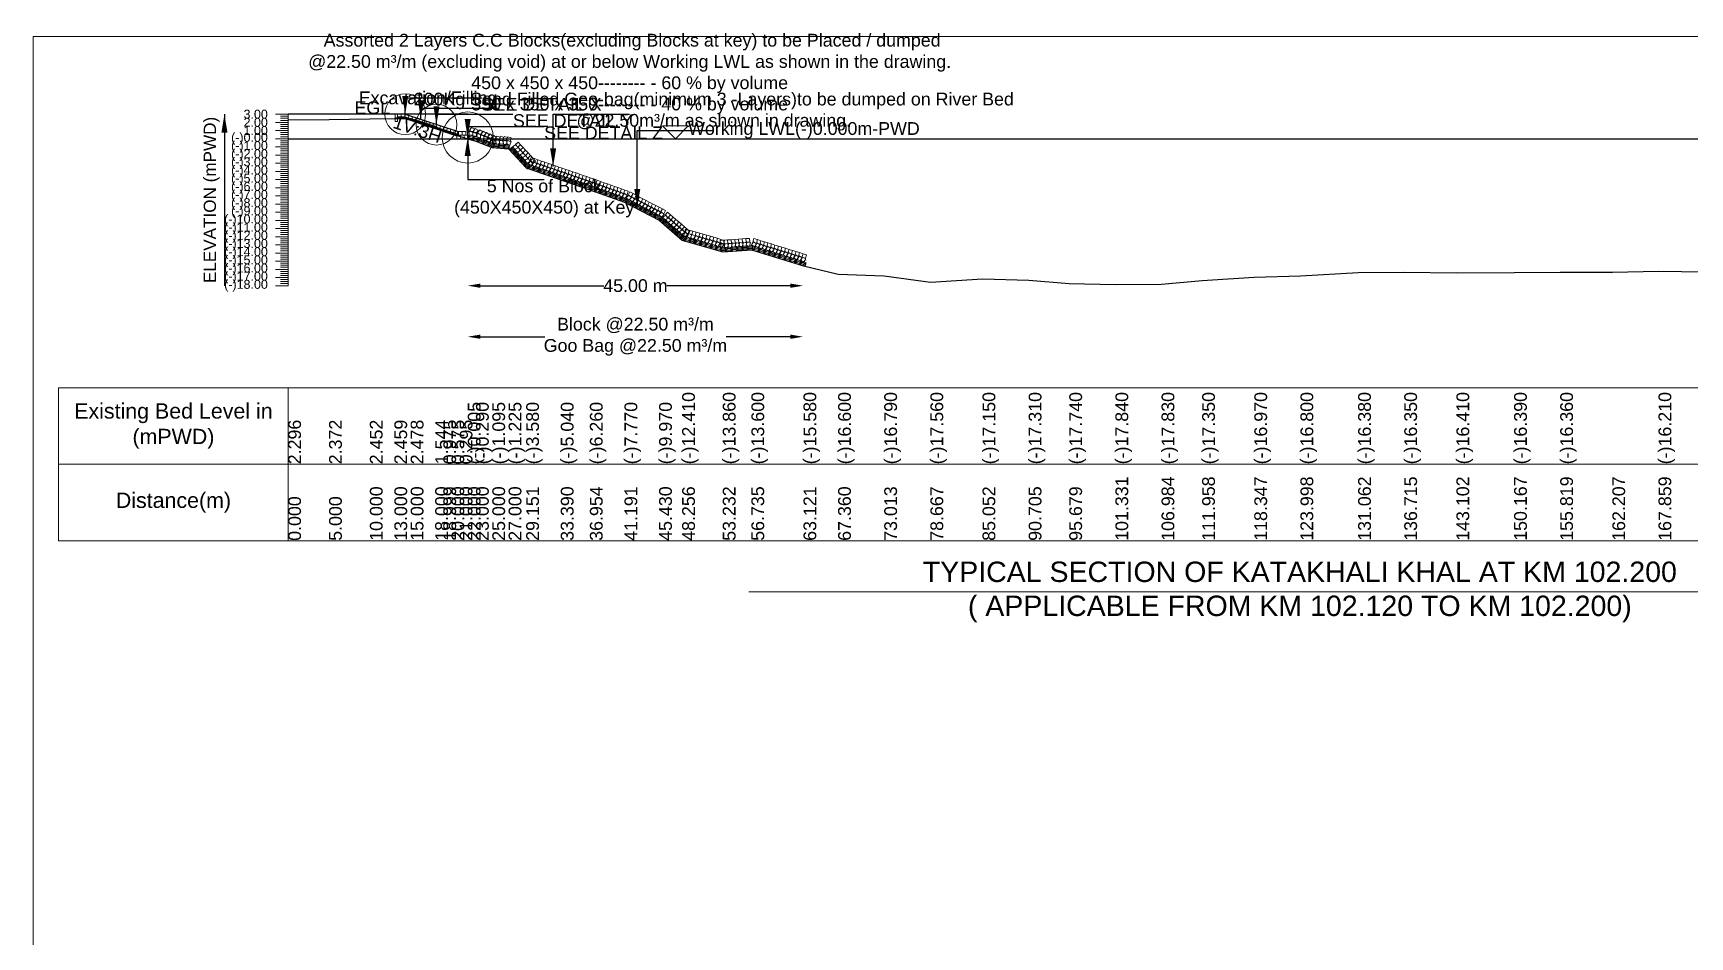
# Model space of a CAD drawing. Header units: inches. Extents: x 89000 to 845000, y -7071 to 31.
# Drawn here: x 775000 to 781494, y -3529 to 13 of the extents above; entities that cross this region are included whole.
import ezdxf

# ---------------------------------------------------------------- set-up
doc = ezdxf.new("R2010")
doc.units = ezdxf.units.IN
doc.header["$LTSCALE"] = 7
doc.header["$MEASUREMENT"] = 0
for name, color, linetype, lineweight in [('Cross section Data Border', 7, 'Continuous', 9), ('Cross Section Labels', 7, 'Continuous', 9), ('Existing_Bed_Level for Xsection', 7, 'Continuous', 25), ('Long Section Labels', 7, 'Continuous', 9)]:
    doc.layers.add(name, color=color, linetype=linetype, lineweight=lineweight)
doc.styles.get("Standard").update_dxf_attribs({"font": 'arial.ttf'})
doc.dimstyles.new('Appron Lebeling Style', dxfattribs={"dimtxt": 50, "dimasz": 50, "dimexe": 0.18, "dimexo": 0.0625, "dimgap": 0.09, "dimtad": 0, "dimtih": 1, "dimtoh": 1, "dimdec": 4, "dimzin": 0, "dimdsep": 46, "dimtxsty": 'Standard', "dimcen": 0.09, "dimse1": 1, "dimse2": 1, "dimadec": 0, "dimazin": 0, "dimtfac": 1, "dimtdec": 4, "dimtofl": 0, "dimtmove": 0, "dimatfit": 3, "dimfxl": 1, "dimtolj": 1, "dimtzin": 0, "dimarcsym": 0})
doc.dimstyles.get("Standard").update_dxf_attribs({"dimtxt": 0.18, "dimasz": 0.18, "dimexe": 0.18, "dimexo": 0.0625, "dimgap": 0.09, "dimtad": 0, "dimtih": 1, "dimtoh": 1, "dimdec": 4, "dimzin": 0, "dimdsep": 46, "dimtxsty": 'Standard', "dimcen": 0.09, "dimadec": 0, "dimazin": 0, "dimtfac": 1, "dimtdec": 4, "dimtofl": 0, "dimtmove": 0, "dimatfit": 3, "dimfxl": 1, "dimtolj": 1, "dimtzin": 0, "dimarcsym": 0})

# ---------------------------------------------------------------- blocks, each defined once
blk = doc.blocks.new('*D351')
at = {"layer": 'Cross Section Labels', "color": 0, "lineweight": -2, "transparency": 16777216}
for p, q in [((776753.5, -977.1), (777237.4, -977.1)), ((777968.4, -977.1), (777484.5, -977.1))]:
    blk.add_line(p, q, dxfattribs=at)
at = {"layer": 'Cross Section Labels', "color": 0, "transparency": 16777216}
for points in [[(776753.5, -968.8), (776753.5, -985.5), (776703.5, -977.1)], [(777968.4, -968.8), (777968.4, -985.5), (778018.4, -977.1)]]:
    blk.add_solid(points, dxfattribs=at)
at = {"layer": 'Defpoints', "color": 0, "transparency": 16777216}
for p in [(776703.5, -401.1), (778018.4, -899.2), (778018.4, -977.1)]:
    blk.add_point(p, dxfattribs=at)
at = {"layer": 'Cross Section Labels', "color": 0, "transparency": 16777216, "insert": (777361, -977.1), "char_height": 50, "attachment_point": 5}
blk.add_mtext('\\A1;45.00 m', dxfattribs=at)
blk = doc.blocks.new('*D352')
at = {"layer": 'Cross Section Labels', "color": 0, "lineweight": -2, "transparency": 16777216}
for p, q in [((776753.5, -1177.1), (777005.3, -1177.1)), ((777968.4, -1177.1), (777716.6, -1177.1))]:
    blk.add_line(p, q, dxfattribs=at)
at = {"layer": 'Cross Section Labels', "color": 0, "transparency": 16777216}
for points in [[(776753.5, -1168.8), (776753.5, -1185.5), (776703.5, -1177.1)], [(777968.4, -1168.8), (777968.4, -1185.5), (778018.4, -1177.1)]]:
    blk.add_solid(points, dxfattribs=at)
at = {"layer": 'Defpoints', "color": 0, "transparency": 16777216}
for p in [(776703.5, -401.1), (778018.4, -899.2), (778018.4, -1177.1)]:
    blk.add_point(p, dxfattribs=at)
at = {"layer": 'Cross Section Labels', "color": 0, "transparency": 16777216, "insert": (777361, -1177.1), "char_height": 50, "attachment_point": 5}
blk.add_mtext('\\A1;Block @22.50 m³/m ^JGoo Bag @22.50 m³/m ', dxfattribs=at)

msp = doc.modelspace()

# ---------------------------------------------------------------- linework, layer by layer
at = {"layer": 'Cross section Data Border'}
msp.add_lwpolyline([(775100, -1377.12), (784030.88064, -1377.12), (784030.88064, -1977.12), (775100, -1977.12)], close=True, dxfattribs=at)
for points in [[(776000, -1377.12), (776000, -1977.12)], [(775100, -1677.12), (784030.88064, -1677.12)]]:
    msp.add_lwpolyline(points, dxfattribs=at)
at = {"layer": 'Cross Section Labels'}
for points in [[(775000, 0), (785000, 0), (785000, -7071), (775000, -7071)], [(777517.4545, -401.12), (777567.4545, -351.12), (777467.4545, -351.12)]]:
    msp.add_lwpolyline(points, close=True, dxfattribs=at)
msp.add_lwpolyline([(777805.44032, -2177.12), (779965.44032, -2177.12), (782125.44032, -2177.12)], dxfattribs=at)
for centre, radius in [((776458.6545, -305.12), 80), ((776581.0545, -345.92), 80), ((776703.4545, -396.32), 100)]:
    msp.add_circle(centre, radius, dxfattribs=at)
at = {"layer": 'Existing_Bed_Level for Xsection'}
for points in [[(776703.4545, -305.12), (776000, -305.12)], [(776000, -327.648), (776159.99825, -325.216), (776319.9965, -322.656), (776416.00016, -322.432), (776479.99475, -321.824), (776575.99841, -351.712), (776607.98393, -369.92), (776639.993, -382.72), (776672.00206, -391.68), (776703.98759, -401.28), (776735.99666, -410.4), (776799.99125, -436.16), (776863.98584, -440.32), (776932.82377, -515.68), (777068.48323, -562.4), (777182.51941, -601.44), (777318.11699, -649.76), (777453.74572, -720.16), (777544.17813, -798.24), (777703.42731, -844.64), (777815.52157, -836.32), (778019.88213, -899.68), (778155.53521, -932.32), (778336.42612, -938.4), (778517.3355, -963.04), (778721.67287, -949.92), (778902.56063, -955.04), (779061.72577, -968.8), (779242.59151, -972), (779423.47348, -971.68), (779582.64778, -956.32), (779787.09841, -944.16), (779967.93313, -938.72), (780193.99894, -925.28), (780374.86709, -924.32), (780579.27891, -926.24), (780805.35212, -925.6), (780986.22382, -924.64), (781190.62783, -924.64), (781371.48957, -919.84), (781552.36159, -923.36)], [(776667.4545, -374.72), (776460.13242, -305.61264), (776458.6545, -305.12), (776457.09663, -305.12), (776428.29663, -305.12)], [(776428.29663, -314.72), (776457.09663, -314.72), (776667.4545, -384.83929)], [(776428.29663, -317.92), (776456.57734, -317.92), (776662.97734, -386.72)], [(776428.29663, -321.12), (776456.05806, -321.12), (776660.2545, -389.18548)], [(776000, -401.12), (783930.88064, -401.12)]]:
    msp.add_lwpolyline(points, dxfattribs=at)
at = {"layer": 'Long Section Labels'}
for points in [[(776000, -305.12), (775950, -305.12)], [(776000, -313.12), (775970, -313.12)], [(776000, -321.12), (775970, -321.12)], [(776000, -977.12), (776000, -945.12), (776000, -913.12), (776000, -881.12), (776000, -849.12), (776000, -817.12), (776000, -785.12), (776000, -753.12), (776000, -721.12), (776000, -689.12), (776000, -657.12), (776000, -625.12), (776000, -593.12), (776000, -561.12), (776000, -529.12), (776000, -497.12), (776000, -465.12), (776000, -433.12), (776000, -401.12), (776000, -369.12), (776000, -337.12), (776000, -305.12)], [(776000, -337.12), (775950, -337.12)], [(776000, -369.12), (775950, -369.12)], [(776000, -329.12), (775970, -329.12)], [(776000, -345.12), (775970, -345.12)], [(776000, -353.12), (775970, -353.12)], [(776000, -361.12), (775970, -361.12)], [(776000, -377.12), (775970, -377.12)], [(776000, -385.12), (775970, -385.12)], [(776000, -401.12), (775950, -401.12)], [(776000, -433.12), (775950, -433.12)], [(776000, -393.12), (775970, -393.12)], [(776000, -409.12), (775970, -409.12)], [(776000, -417.12), (775970, -417.12)], [(776000, -425.12), (775970, -425.12)], [(776000, -441.12), (775970, -441.12)], [(776000, -449.12), (775970, -449.12)], [(776000, -465.12), (775950, -465.12)], [(776000, -497.12), (775950, -497.12)], [(776000, -457.12), (775970, -457.12)], [(776000, -473.12), (775970, -473.12)], [(776000, -481.12), (775970, -481.12)], [(776000, -489.12), (775970, -489.12)], [(776000, -505.12), (775970, -505.12)], [(776000, -513.12), (775970, -513.12)], [(776000, -529.12), (775950, -529.12)], [(776000, -561.12), (775950, -561.12)], [(776000, -521.12), (775970, -521.12)], [(776000, -537.12), (775970, -537.12)], [(776000, -545.12), (775970, -545.12)], [(776000, -553.12), (775970, -553.12)], [(776000, -569.12), (775970, -569.12)], [(776000, -577.12), (775970, -577.12)], [(776000, -593.12), (775950, -593.12)], [(776000, -625.12), (775950, -625.12)], [(776000, -585.12), (775970, -585.12)], [(776000, -601.12), (775970, -601.12)], [(776000, -609.12), (775970, -609.12)], [(776000, -617.12), (775970, -617.12)], [(776000, -633.12), (775970, -633.12)], [(776000, -641.12), (775970, -641.12)], [(776000, -649.12), (775970, -649.12)], [(776000, -657.12), (775950, -657.12)], [(776000, -689.12), (775950, -689.12)], [(776000, -665.12), (775970, -665.12)], [(776000, -673.12), (775970, -673.12)], [(776000, -681.12), (775970, -681.12)], [(776000, -697.12), (775970, -697.12)], [(776000, -705.12), (775970, -705.12)], [(776000, -713.12), (775970, -713.12)], [(776000, -721.12), (775950, -721.12)], [(776000, -753.12), (775950, -753.12)], [(776000, -729.12), (775970, -729.12)], [(776000, -737.12), (775970, -737.12)], [(776000, -745.12), (775970, -745.12)], [(776000, -761.12), (775970, -761.12)], [(776000, -769.12), (775970, -769.12)], [(776000, -777.12), (775970, -777.12)], [(776000, -785.12), (775950, -785.12)], [(776000, -817.12), (775950, -817.12)], [(776000, -793.12), (775970, -793.12)], [(776000, -801.12), (775970, -801.12)], [(776000, -809.12), (775970, -809.12)], [(776000, -825.12), (775970, -825.12)], [(776000, -833.12), (775970, -833.12)], [(776000, -841.12), (775970, -841.12)], [(776000, -849.12), (775950, -849.12)], [(776000, -881.12), (775950, -881.12)], [(776000, -857.12), (775970, -857.12)], [(776000, -865.12), (775970, -865.12)], [(776000, -873.12), (775970, -873.12)], [(776000, -889.12), (775970, -889.12)], [(776000, -897.12), (775970, -897.12)], [(776000, -905.12), (775970, -905.12)], [(776000, -913.12), (775950, -913.12)], [(776000, -945.12), (775950, -945.12)], [(776000, -921.12), (775970, -921.12)], [(776000, -929.12), (775970, -929.12)], [(776000, -937.12), (775970, -937.12)], [(776000, -953.12), (775970, -953.12)], [(776000, -961.12), (775970, -961.12)], [(776000, -969.12), (775970, -969.12)], [(776000, -977.12), (775950, -977.12)]]:
    msp.add_lwpolyline(points, dxfattribs=at)
for points in [[(776428.29663, -305.12), (776418.69663, -305.12), (776418.69663, -319.52), (776428.29663, -319.52)], [(776428.29663, -319.52), (776418.69663, -319.52), (776418.69663, -333.92), (776428.29663, -333.92)], [(776442.69663, -305.12), (776428.29663, -305.12), (776428.29663, -314.72), (776442.69663, -314.72)], [(776457.09663, -305.12), (776442.69663, -305.12), (776442.69663, -314.72), (776457.09663, -314.72)], [(776473.79346, -310.16632), (776460.13242, -305.61264), (776457.09663, -314.72), (776470.75767, -319.27368)], [(776487.4545, -314.72), (776473.79346, -310.16632), (776470.75767, -319.27368), (776484.41871, -323.82736)], [(776501.11554, -319.27368), (776487.4545, -314.72), (776484.41871, -323.82736), (776498.07975, -328.38104)], [(776514.77658, -323.82736), (776501.11554, -319.27368), (776498.07975, -328.38104), (776511.74079, -332.93472)], [(776528.43762, -328.38104), (776514.77658, -323.82736), (776511.74079, -332.93472), (776525.40183, -337.4884)], [(776542.09866, -332.93472), (776528.43762, -328.38104), (776525.40183, -337.4884), (776539.06287, -342.04208)], [(776555.7597, -337.4884), (776542.09866, -332.93472), (776539.06287, -342.04208), (776552.72391, -346.59576)], [(776569.42074, -342.04208), (776555.7597, -337.4884), (776552.72391, -346.59576), (776566.38495, -351.14944)], [(776583.08177, -346.59576), (776569.42074, -342.04208), (776566.38495, -351.14944), (776580.04599, -355.70312)], [(776596.74281, -351.14944), (776583.08177, -346.59576), (776580.04599, -355.70312), (776593.70703, -360.2568)], [(776610.40385, -355.70312), (776596.74281, -351.14944), (776593.70703, -360.2568), (776607.36807, -364.81048)], [(776624.06489, -360.2568), (776610.40385, -355.70312), (776607.36807, -364.81048), (776621.02911, -369.36416)], [(776637.72593, -364.81048), (776624.06489, -360.2568), (776621.02911, -369.36416), (776634.69015, -373.91784)], [(776651.38697, -369.36416), (776637.72593, -364.81048), (776634.69015, -373.91784), (776648.35119, -378.47152)], [(776665.04801, -373.91784), (776651.38697, -369.36416), (776648.35119, -378.47152), (776662.01223, -383.0252)], [(776674.6545, -386.72), (776660.2545, -386.72), (776660.2545, -401.12), (776674.6545, -401.12)], [(776681.8545, -372.32), (776667.4545, -372.32), (776667.4545, -386.72), (776681.8545, -386.72)], [(776689.0545, -386.72), (776674.6545, -386.72), (776674.6545, -401.12), (776689.0545, -401.12)], [(776696.2545, -372.32), (776681.8545, -372.32), (776681.8545, -386.72), (776696.2545, -386.72)], [(776703.4545, -386.72), (776689.0545, -386.72), (776689.0545, -401.12), (776703.4545, -401.12)], [(776724.13273, -373.39353), (776709.73448, -373.16941), (776709.51036, -387.56767), (776723.90861, -387.79179)], [(776730.64355, -364.15373), (776718.28933, -356.75555), (776710.89115, -369.10978), (776723.24538, -376.50796)], [(776737.98158, -377.33934), (776723.58333, -377.11522), (776723.35921, -391.51347), (776737.75746, -391.73759)], [(776744.4924, -368.09953), (776732.13818, -360.70135), (776724.74, -373.05558), (776737.09422, -380.45376)], [(776754.79807, -383.10732), (776740.50282, -381.37362), (776738.76911, -395.66887), (776753.06437, -397.40258)], [(776762.24249, -374.60171), (776750.73276, -365.94804), (776742.07908, -377.45776), (776753.58881, -386.11144)], [(776768.15643, -388.48452), (776753.86118, -386.75081), (776752.12747, -401.04607), (776766.42273, -402.77977)], [(776775.60085, -379.97891), (776764.09112, -371.32523), (776755.43744, -382.83496), (776766.94717, -391.48864)], [(776788.95921, -385.3561), (776777.44948, -376.70242), (776768.7958, -388.21215), (776780.30553, -396.86583)], [(776802.31757, -390.7333), (776790.80784, -382.07962), (776782.15416, -393.58935), (776793.66389, -402.24302)], [(776815.67593, -396.11049), (776804.1662, -387.45681), (776795.51252, -398.96654), (776807.02225, -407.62022)], [(776816.74671, -394.14902), (776803.10936, -389.52486), (776798.4852, -403.16221), (776812.12255, -407.78636)], [(776781.51479, -393.86171), (776767.21954, -392.12801), (776765.48583, -406.42326), (776779.78109, -408.15697)], [(776794.87315, -399.23891), (776780.5779, -397.5052), (776778.84419, -411.80046), (776793.13945, -413.53416)], [(776808.23151, -404.6161), (776793.93626, -402.8824), (776792.20255, -417.17765), (776806.49781, -418.91135)], [(776812.33262, -404.55482), (776798.21138, -407.37452), (776801.03108, -421.49575), (776815.15231, -418.67605)], [(776826.70229, -405.48892), (776812.58105, -408.30862), (776815.40075, -422.42986), (776829.52198, -419.61016)], [(776831.11638, -395.08313), (776817.47903, -390.45897), (776812.85487, -404.09631), (776826.49222, -408.72047)], [(776841.07196, -406.42303), (776826.95072, -409.24273), (776829.77042, -423.36397), (776843.89166, -420.54427)], [(776845.48605, -396.01724), (776831.8487, -391.39308), (776827.22454, -405.03042), (776840.86189, -409.65458)], [(776855.44163, -407.35714), (776841.32039, -410.17684), (776844.14009, -424.29807), (776858.26133, -421.47837)], [(776859.85572, -396.95134), (776846.21837, -392.32718), (776841.59422, -405.96453), (776855.23156, -410.58869)], [(776873.29128, -412.25512), (776859.65394, -407.63096), (776855.02978, -421.26831), (776868.66712, -425.89247)], [(776874.22539, -397.88545), (776860.58805, -393.26129), (776855.96389, -406.89864), (776869.60123, -411.52279)], [(776899.85587, -437.16874), (776893.22927, -424.38406), (776880.44459, -431.01066), (776887.07119, -443.79534)], [(776909.56773, -447.80075), (776902.94113, -435.01607), (776890.15645, -441.64268), (776896.78305, -454.42736)], [(776910.95418, -424.83791), (776901.24232, -414.2059), (776890.61031, -423.91776), (776900.32217, -434.54978)], [(776919.2796, -458.43277), (776912.65299, -445.64809), (776899.86831, -452.27469), (776906.49491, -465.05937)], [(776920.66604, -435.46993), (776910.95418, -424.83791), (776900.32217, -434.54978), (776910.03403, -445.18179)], [(776930.37791, -446.10195), (776920.66604, -435.46993), (776910.03403, -445.18179), (776919.74589, -455.81381)], [(776940.08977, -456.73396), (776930.37791, -446.10195), (776919.74589, -455.81381), (776929.45775, -466.44582)], [(776928.99146, -469.06478), (776922.36485, -456.2801), (776909.58017, -462.90671), (776916.20677, -475.69139)], [(776938.70332, -479.6968), (776932.07671, -466.91212), (776919.29203, -473.53872), (776925.91864, -486.3234)], [(776948.41518, -490.32881), (776941.78857, -477.54413), (776929.00389, -484.17074), (776935.6305, -496.95542)], [(776949.80163, -467.36598), (776940.08977, -456.73396), (776929.45775, -466.44582), (776939.16961, -477.07784)], [(776958.12704, -500.96083), (776951.50044, -488.17615), (776938.71575, -494.80275), (776945.34236, -507.58743)], [(776959.51349, -477.99799), (776949.80163, -467.36598), (776939.16961, -477.07784), (776948.88147, -487.70985)], [(776961.61479, -495.3369), (776949.67872, -487.28144), (776941.62327, -499.21751), (776953.55933, -507.27296)], [(776965.46007, -479.19889), (776951.84487, -474.50992), (776947.15591, -488.12512), (776960.77111, -492.81409)], [(776969.22535, -488.63001), (776959.51349, -477.99799), (776948.88147, -487.70985), (776958.59334, -498.34187)], [(776975.22999, -500.02586), (776963.29392, -491.97041), (776955.23847, -503.90647), (776967.17453, -511.96193)], [(776979.07527, -483.88785), (776965.46007, -479.19889), (776960.77111, -492.81409), (776974.38631, -497.50305)], [(776988.84519, -504.71482), (776976.90912, -496.65937), (776968.85366, -508.59543), (776980.78973, -516.65089)], [(776992.69047, -488.57681), (776979.07527, -483.88785), (776974.38631, -497.50305), (776988.00151, -502.19201)], [(777002.46038, -509.40379), (776990.52432, -501.34833), (776982.46886, -513.28439), (776994.40493, -521.33985)], [(777006.30567, -493.26577), (776992.69047, -488.57681), (776988.00151, -502.19201), (777001.6167, -506.88097)], [(777016.07558, -514.09275), (777004.13952, -506.03729), (776996.08406, -517.97336), (777008.02013, -526.02881)], [(777019.92086, -497.95473), (777006.30567, -493.26577), (777001.6167, -506.88097), (777015.2319, -511.56993)], [(777029.69078, -518.78171), (777017.75472, -510.72625), (777009.69926, -522.66232), (777021.63532, -530.71777)], [(777033.53606, -502.6437), (777019.92086, -497.95473), (777015.2319, -511.56993), (777028.8471, -516.2589)], [(777043.30598, -523.47067), (777031.36992, -515.41522), (777023.31446, -527.35128), (777035.25052, -535.40674)], [(777047.15126, -507.33266), (777033.53606, -502.6437), (777028.8471, -516.2589), (777042.4623, -520.94786)], [(777060.76646, -512.02162), (777047.15126, -507.33266), (777042.4623, -520.94786), (777056.0775, -525.63682)], [(777074.38166, -516.71058), (777060.76646, -512.02162), (777056.0775, -525.63682), (777069.6927, -530.32578)], [(777087.99686, -521.39955), (777074.38166, -516.71058), (777069.6927, -530.32578), (777083.3079, -535.01474)], [(777056.92118, -528.15963), (777044.98512, -520.10418), (777036.92966, -532.04024), (777048.86572, -540.0957)], [(777070.53638, -532.8486), (777058.60031, -524.79314), (777050.54486, -536.7292), (777062.48092, -544.78466)], [(777084.15158, -537.53756), (777072.21551, -529.4821), (777064.16006, -541.41817), (777076.09612, -549.47362)], [(777097.72984, -542.17301), (777085.77906, -534.13939), (777077.74544, -546.09016), (777089.69622, -554.12378)], [(777101.5456, -526.02799), (777087.92185, -521.36393), (777083.25779, -534.98768), (777096.88154, -539.65174)], [(777111.35359, -546.83706), (777099.40281, -538.80345), (777091.36919, -550.75422), (777103.31997, -558.78784)], [(777115.16935, -530.69204), (777101.5456, -526.02799), (777096.88154, -539.65174), (777110.50529, -544.31579)], [(777124.97734, -551.50112), (777113.02656, -543.4675), (777104.99295, -555.41828), (777116.94372, -563.45189)], [(777128.7931, -535.3561), (777115.16935, -530.69204), (777110.50529, -544.31579), (777124.12904, -548.97985)], [(777138.60109, -556.16518), (777126.65031, -548.13156), (777118.6167, -560.08233), (777130.56747, -568.11595)], [(777142.41685, -540.02016), (777128.7931, -535.3561), (777124.12904, -548.97985), (777137.75279, -553.64391)], [(777152.22484, -560.82923), (777140.27406, -552.79562), (777132.24045, -564.74639), (777144.19122, -572.78001)], [(777156.0406, -544.68421), (777142.41685, -540.02016), (777137.75279, -553.64391), (777151.37654, -558.30796)], [(777165.84859, -565.49329), (777153.89781, -557.45967), (777145.8642, -569.41045), (777157.81497, -577.44406)], [(777169.66435, -549.34827), (777156.0406, -544.68421), (777151.37654, -558.30796), (777165.0003, -562.97202)], [(777179.47234, -570.15735), (777167.52156, -562.12373), (777159.48795, -574.0745), (777171.43872, -582.10812)], [(777183.2881, -554.01233), (777169.66435, -549.34827), (777165.0003, -562.97202), (777178.62405, -567.63608)], [(777193.09609, -574.8214), (777181.14531, -566.78779), (777173.1117, -578.73856), (777185.06247, -586.77218)], [(777196.91185, -558.67638), (777183.2881, -554.01233), (777178.62405, -567.63608), (777192.2478, -572.30013)], [(777206.9919, -579.78913), (777195.1423, -571.60702), (777186.96019, -583.45663), (777198.80979, -591.63874)], [(777211.00882, -563.69299), (777197.44433, -558.8593), (777192.61064, -572.42379), (777206.17513, -577.25748)], [(777220.55639, -584.62282), (777208.70679, -576.44071), (777200.52468, -588.29031), (777212.37428, -596.47242)], [(777224.57331, -568.52667), (777211.00882, -563.69299), (777206.17513, -577.25748), (777219.73962, -582.09117)], [(777234.12088, -589.45651), (777222.27128, -581.2744), (777214.08917, -593.124), (777225.93877, -601.30611)], [(777238.1378, -573.36036), (777224.57331, -568.52667), (777219.73962, -582.09117), (777233.30412, -586.92485)], [(777251.7023, -578.19405), (777238.1378, -573.36036), (777233.30412, -586.92485), (777246.86861, -591.75854)], [(777265.26679, -583.02774), (777251.7023, -578.19405), (777246.86861, -591.75854), (777260.4331, -596.59223)], [(777278.83128, -587.86142), (777265.26679, -583.02774), (777260.4331, -596.59223), (777273.9976, -601.42592)], [(777247.68538, -594.2902), (777235.83577, -586.10809), (777227.65366, -597.95769), (777239.50327, -606.1398)], [(777261.24987, -599.12388), (777249.40027, -590.94177), (777241.21816, -602.79138), (777253.06776, -610.97349)], [(777274.81436, -603.95757), (777262.96476, -595.77546), (777254.78265, -607.62506), (777266.63225, -615.80717)], [(777288.37885, -608.79126), (777276.52925, -600.60915), (777268.34714, -612.45875), (777280.19674, -620.64086)], [(777292.39578, -592.69511), (777278.83128, -587.86142), (777273.9976, -601.42592), (777287.56209, -606.2596)], [(777301.94335, -613.62495), (777290.09375, -605.44284), (777281.91164, -617.29244), (777293.76124, -625.47455)], [(777305.96027, -597.5288), (777292.39578, -592.69511), (777287.56209, -606.2596), (777301.12658, -611.09329)], [(777315.50784, -618.45863), (777303.65824, -610.27652), (777295.47613, -622.12613), (777307.32573, -630.30824)], [(777319.52476, -602.36248), (777305.96027, -597.5288), (777301.12658, -611.09329), (777314.69107, -615.92698)], [(777329.07233, -623.29232), (777317.22273, -615.11021), (777309.04062, -626.95981), (777320.89022, -635.14192)], [(777333.08925, -607.19617), (777319.52476, -602.36248), (777314.69107, -615.92698), (777328.25557, -620.76067)], [(777345.35196, -631.66281), (777334.72561, -621.94474), (777325.00755, -632.57109), (777335.6339, -642.28915)], [(777351.52125, -616.26276), (777338.74044, -609.6287), (777332.10638, -622.40951), (777344.88719, -629.04357)], [(777358.13277, -638.29687), (777347.50642, -628.57881), (777337.78836, -639.20515), (777348.41471, -648.92322)], [(777364.30207, -622.89682), (777351.52125, -616.26276), (777344.88719, -629.04357), (777357.66801, -635.67763)], [(777370.91359, -644.93093), (777360.28724, -635.21287), (777350.56918, -645.83922), (777361.19553, -655.55728)], [(777377.08288, -629.53088), (777364.30207, -622.89682), (777357.66801, -635.67763), (777370.44882, -642.3117)], [(777383.6944, -651.56499), (777373.06805, -641.84693), (777363.34999, -652.47328), (777373.97634, -662.19134)], [(777389.8637, -636.16494), (777377.08288, -629.53088), (777370.44882, -642.3117), (777383.22964, -648.94576)], [(777396.47522, -658.19905), (777385.84887, -648.48099), (777376.13081, -659.10734), (777386.75716, -668.8254)], [(777402.64451, -642.799), (777389.8637, -636.16494), (777383.22964, -648.94576), (777396.01045, -655.57982)], [(777415.42533, -649.43307), (777402.64451, -642.799), (777396.01045, -655.57982), (777408.79127, -662.21388)], [(777428.20614, -656.06713), (777415.42533, -649.43307), (777408.79127, -662.21388), (777421.57208, -668.84794)], [(777409.25603, -664.83311), (777398.62968, -655.11505), (777388.91162, -665.7414), (777399.53797, -675.45946)], [(777422.03685, -671.46718), (777411.4105, -661.74911), (777401.69244, -672.37546), (777412.31879, -682.09352)], [(777434.81766, -678.10124), (777424.19131, -668.38318), (777414.47325, -679.00952), (777425.0996, -688.72759)], [(777440.98696, -662.70119), (777428.20614, -656.06713), (777421.57208, -668.84794), (777434.3529, -675.482)], [(777447.59848, -684.7353), (777436.97213, -675.01724), (777427.25407, -685.64359), (777437.88042, -695.36165)], [(777453.76777, -669.33525), (777440.98696, -662.70119), (777434.3529, -675.482), (777447.13371, -682.11607)], [(777460.37929, -691.36936), (777449.75294, -681.6513), (777440.03488, -692.27765), (777450.66123, -701.99571)], [(777466.54859, -675.96931), (777453.76777, -669.33525), (777447.13371, -682.11607), (777459.91453, -688.75013)], [(777473.16011, -698.00342), (777462.53376, -688.28536), (777452.8157, -698.91171), (777463.44205, -708.62977)], [(777479.3294, -682.60337), (777466.54859, -675.96931), (777459.91453, -688.75013), (777472.69534, -695.38419)], [(777488.65846, -712.50622), (777480.56842, -700.59357), (777468.65577, -708.68361), (777476.74581, -720.59626)], [(777498.2229, -698.95104), (777487.32341, -689.54034), (777477.91272, -700.43983), (777488.8122, -709.85052)], [(777499.55795, -721.91692), (777491.46791, -710.00427), (777479.55525, -718.09431), (777487.64529, -730.00696)], [(777509.12239, -708.36173), (777498.2229, -698.95104), (777488.8122, -709.85052), (777499.71169, -719.26122)], [(777520.02187, -717.77243), (777509.12239, -708.36173), (777499.71169, -719.26122), (777510.61118, -728.67191)], [(777510.45743, -731.32762), (777502.36739, -719.41496), (777490.45474, -727.505), (777498.54478, -739.41765)], [(777521.35692, -740.73831), (777513.26688, -728.82566), (777501.35423, -736.9157), (777509.44427, -748.82835)], [(777530.92136, -727.18312), (777520.02187, -717.77243), (777510.61118, -728.67191), (777521.51066, -738.08261)], [(777532.2564, -750.14901), (777524.16637, -738.23636), (777512.25371, -746.32639), (777520.34375, -758.23905)], [(777541.82085, -736.59382), (777530.92136, -727.18312), (777521.51066, -738.08261), (777532.41015, -747.49331)], [(777543.15589, -759.5597), (777535.06585, -747.64705), (777523.1532, -755.73709), (777531.24324, -767.64974)], [(777552.72033, -746.00451), (777541.82085, -736.59382), (777532.41015, -747.49331), (777543.30964, -756.904)], [(777554.05538, -768.9704), (777545.96534, -757.05775), (777534.05269, -765.14779), (777542.14273, -777.06044)], [(777563.61982, -755.41521), (777552.72033, -746.00451), (777543.30964, -756.904), (777554.20912, -766.3147)], [(777564.95486, -778.38109), (777556.86483, -766.46844), (777544.95217, -774.55848), (777553.04221, -786.47113)], [(777568.64448, -775.56963), (777556.33452, -768.09803), (777548.86292, -780.408), (777561.17288, -787.8796)], [(777571.70854, -759.26524), (777557.88342, -755.23705), (777553.85524, -769.06217), (777567.68035, -773.09035)], [(777574.51931, -764.82591), (777563.61982, -755.41521), (777554.20912, -766.3147), (777565.10861, -775.72539)], [(777582.4696, -779.59782), (777570.15963, -772.12622), (777562.68803, -784.43618), (777574.998, -791.90778)], [(777585.53365, -763.29342), (777571.70854, -759.26524), (777567.68035, -773.09035), (777581.50546, -777.11854)], [(777596.29471, -783.626), (777583.98474, -776.1544), (777576.51314, -788.46437), (777588.82311, -795.93597)], [(777599.35876, -767.32161), (777585.53365, -763.29342), (777581.50546, -777.11854), (777595.33057, -781.14672)], [(777613.18387, -771.34979), (777599.35876, -767.32161), (777595.33057, -781.14672), (777609.15569, -785.17491)], [(777627.00898, -775.37798), (777613.18387, -771.34979), (777609.15569, -785.17491), (777622.9808, -789.20309)], [(777640.8341, -779.40617), (777627.00898, -775.37798), (777622.9808, -789.20309), (777636.80591, -793.23128)], [(777610.11982, -787.65419), (777597.80986, -780.18259), (777590.33826, -792.49255), (777602.64822, -799.96415)], [(777623.94493, -791.68237), (777611.63497, -784.21077), (777604.16337, -796.52074), (777616.47333, -803.99234)], [(777637.77004, -795.71056), (777625.46008, -788.23896), (777617.98848, -800.54892), (777630.29844, -808.02052)], [(777651.59516, -799.73874), (777639.28519, -792.26714), (777631.81359, -804.57711), (777644.12356, -812.04871)], [(777654.65921, -783.43435), (777640.8341, -779.40617), (777636.80591, -793.23128), (777650.63102, -797.25946)], [(777665.42027, -803.76693), (777653.1103, -796.29533), (777645.6387, -808.60529), (777657.94867, -816.07689)], [(777668.48432, -787.46254), (777654.65921, -783.43435), (777650.63102, -797.25946), (777664.45613, -801.28765)], [(777679.24538, -807.79512), (777666.93542, -800.32352), (777659.46382, -812.63348), (777671.77378, -820.10508)], [(777682.30943, -791.49072), (777668.48432, -787.46254), (777664.45613, -801.28765), (777678.28125, -805.31583)], [(777693.07049, -811.8233), (777680.76053, -804.3517), (777673.28893, -816.66166), (777685.59889, -824.13326)], [(777696.13454, -795.51891), (777682.30943, -791.49072), (777678.28125, -805.31583), (777692.10636, -809.34402)], [(777706.8956, -815.85149), (777694.58564, -808.37989), (777687.11404, -820.68985), (777699.424, -828.16145)], [(777709.95966, -799.54709), (777696.13454, -795.51891), (777692.10636, -809.34402), (777705.93147, -813.3722)], [(777708.12293, -799.04736), (777693.76243, -800.11324), (777694.82831, -814.47374), (777709.18881, -813.40786)], [(777710.95978, -815.39282), (777696.81327, -812.70277), (777694.12323, -826.84928), (777708.26974, -829.53933)], [(777722.48343, -797.98148), (777708.12293, -799.04736), (777709.18881, -813.40786), (777723.54931, -812.34198)], [(777725.32028, -814.32694), (777711.17377, -811.63689), (777708.48373, -825.7834), (777722.63023, -828.47344)], [(777736.84392, -796.9156), (777722.48343, -797.98148), (777723.54931, -812.34198), (777737.90981, -811.27609)], [(777739.68078, -813.26105), (777725.53427, -810.57101), (777722.84422, -824.71752), (777736.99073, -827.40756)], [(777751.20442, -795.84971), (777736.84392, -796.9156), (777737.90981, -811.27609), (777752.2703, -810.21021)], [(777754.04127, -812.19517), (777739.89477, -809.50513), (777737.20472, -823.65163), (777751.35123, -826.34168)], [(777765.56492, -794.78383), (777751.20442, -795.84971), (777752.2703, -810.21021), (777766.6308, -809.14433)], [(777768.40177, -811.12929), (777754.25526, -808.43924), (777751.56522, -822.58575), (777765.71173, -825.27579)], [(777779.92542, -793.71795), (777765.56492, -794.78383), (777766.6308, -809.14433), (777780.9913, -808.07845)], [(777782.76227, -810.0634), (777768.61576, -807.37336), (777765.92572, -821.51987), (777780.07222, -824.20991)], [(777794.28591, -792.65207), (777779.92542, -793.71795), (777780.9913, -808.07845), (777795.3518, -807.01256)], [(777797.12277, -808.99752), (777782.97626, -806.30748), (777780.28621, -820.45398), (777794.43272, -823.14403)], [(777808.64641, -791.58618), (777794.28591, -792.65207), (777795.3518, -807.01256), (777809.7123, -805.94668)], [(777811.48326, -807.93164), (777797.33676, -805.24159), (777794.64671, -819.3881), (777808.79322, -822.07815)], [(777835.90834, -812.68783), (777823.72812, -805.00653), (777816.04683, -817.18675), (777828.22705, -824.86805)], [(777839.25113, -796.43829), (777825.49702, -792.17396), (777821.2327, -805.92807), (777834.98681, -810.1924)], [(777849.66245, -816.95215), (777837.48223, -809.27086), (777829.80094, -821.45108), (777841.98116, -829.13237)], [(777853.00524, -800.70262), (777839.25113, -796.43829), (777834.98681, -810.1924), (777848.74091, -814.45673)], [(777863.41656, -821.21648), (777851.23634, -813.53519), (777843.55505, -825.71541), (777855.73527, -833.3967)], [(777866.75935, -804.96695), (777853.00524, -800.70262), (777848.74091, -814.45673), (777862.49502, -818.72105)], [(777877.17067, -825.48081), (777864.99045, -817.79952), (777857.30916, -829.97974), (777869.48938, -837.66103)], [(777880.51346, -809.23127), (777866.75935, -804.96695), (777862.49502, -818.72105), (777876.24913, -822.98538)], [(777890.92478, -829.74514), (777878.74456, -822.06384), (777871.06327, -834.24406), (777883.24349, -841.92536)], [(777894.26757, -813.4956), (777880.51346, -809.23127), (777876.24913, -822.98538), (777890.00324, -827.24971)], [(777904.67889, -834.00946), (777892.49867, -826.32817), (777884.81738, -838.50839), (777896.99759, -846.18968)], [(777908.02168, -817.75993), (777894.26757, -813.4956), (777890.00324, -827.24971), (777903.75735, -831.51404)], [(777918.433, -838.27379), (777906.25278, -830.5925), (777898.57148, -842.77272), (777910.7517, -850.45401)], [(777921.77579, -822.02425), (777908.02168, -817.75993), (777903.75735, -831.51404), (777917.51146, -835.77836)], [(777932.18711, -842.53812), (777920.00689, -834.85683), (777912.32559, -847.03705), (777924.50581, -854.71834)], [(777935.5299, -826.28858), (777921.77579, -822.02425), (777917.51146, -835.77836), (777931.26557, -840.04269)], [(777945.94121, -846.80245), (777933.761, -839.12115), (777926.0797, -851.30137), (777938.25992, -858.98267)], [(777949.284, -830.55291), (777935.5299, -826.28858), (777931.26557, -840.04269), (777945.01968, -844.30702)], [(777959.69532, -851.06677), (777947.5151, -843.38548), (777939.83381, -855.5657), (777952.01403, -863.24699)], [(777963.03811, -834.81724), (777949.284, -830.55291), (777945.01968, -844.30702), (777958.77379, -848.57135)], [(777976.79222, -839.08156), (777963.03811, -834.81724), (777958.77379, -848.57135), (777972.52789, -852.83567)], [(777990.54633, -843.34589), (777976.79222, -839.08156), (777972.52789, -852.83567), (777986.282, -857.1)], [(778004.30044, -847.61022), (777990.54633, -843.34589), (777986.282, -857.1), (778000.03611, -861.36433)], [(777973.44943, -855.3311), (777961.26921, -847.64981), (777953.58792, -859.83003), (777965.76814, -867.51132)], [(777987.20354, -859.59543), (777975.02332, -851.91414), (777967.34203, -864.09436), (777979.52225, -871.77565)], [(778000.95765, -863.85976), (777988.77743, -856.17846), (777981.09614, -868.35868), (777993.27636, -876.03998)], [(778014.71176, -868.12408), (778002.53154, -860.44279), (777994.85025, -872.62301), (778007.03047, -880.3043)], [(778018.05455, -851.87455), (778004.30044, -847.61022), (778000.03611, -861.36433), (778013.79022, -865.62866)], [(778028.46587, -872.38841), (778016.28565, -864.70712), (778008.60436, -876.88734), (778020.78457, -884.56863)], [(778031.80866, -856.13887), (778018.05455, -851.87455), (778013.79022, -865.62866), (778027.54433, -869.89298)]]:
    msp.add_lwpolyline(points, close=True, dxfattribs=at)
for centre, major_axis in [((776717.42089, -390.96616), (10.24199, -2.91814)), ((776714.43962, -401.42974), (10.24199, -2.91814)), ((776715.93026, -396.19795), (10.24199, -2.91814)), ((776734.92361, -407.26602), (10.24199, -2.91814)), ((776736.41424, -402.03423), (10.24199, -2.91814)), ((776737.90488, -396.80244), (10.24199, -2.91814)), ((776755.01688, -415.12419), (9.87925, -3.97673)), ((776757.04827, -410.0777), (9.87925, -3.97673)), ((776759.07965, -405.03121), (9.87925, -3.97673)), ((776774.77538, -423.07766), (9.87925, -3.97673)), ((776776.80676, -418.03117), (9.87925, -3.97673)), ((776778.83815, -412.98468), (9.87925, -3.97673)), ((776794.53388, -431.03113), (9.87925, -3.97673)), ((776796.56526, -425.98464), (9.87925, -3.97673)), ((776798.59665, -420.93814), (9.87925, -3.97673)), ((776814.45892, -434.37474), (10.62717, -0.69082)), ((776814.8118, -428.94619), (10.62717, -0.69082)), ((776815.16469, -423.51765), (10.62717, -0.69082)), ((776835.71326, -435.75639), (10.62717, -0.69082)), ((776836.06614, -430.32784), (10.62717, -0.69082)), ((776836.41903, -424.8993), (10.62717, -0.69082)), ((776856.9676, -437.13803), (10.62717, -0.69082)), ((776857.32048, -431.70949), (10.62717, -0.69082)), ((776857.67337, -426.28095), (10.62717, -0.69082)), ((776875.49644, -448.88817), (7.18246, -7.86297)), ((776879.51298, -445.21925), (7.18246, -7.86297)), ((776883.52952, -441.55032), (7.18246, -7.86297)), ((776893.87791, -460.94518), (7.18246, -7.86297)), ((776897.89444, -457.27626), (7.18246, -7.86297)), ((776889.86137, -464.61411), (7.18246, -7.86297)), ((776904.22629, -480.34004), (7.18246, -7.86297)), ((776908.24283, -476.67111), (7.18246, -7.86297)), ((776912.25937, -473.00219), (7.18246, -7.86297)), ((776918.59121, -496.06597), (7.18246, -7.86297)), ((776922.60775, -492.39704), (7.18246, -7.86297)), ((776926.62429, -488.72812), (7.18246, -7.86297)), ((776932.95613, -511.7919), (7.18246, -7.86297)), ((776936.97267, -508.12298), (7.18246, -7.86297)), ((776940.98921, -504.45405), (7.18246, -7.86297)), ((776951.218, -519.13804), (10.0692, -3.46775)), ((776952.98938, -513.99452), (10.0692, -3.46775)), ((776954.76077, -508.851), (10.0692, -3.46775)), ((776973.12777, -520.93001), (10.0692, -3.46775)), ((776974.89916, -515.78649), (10.0692, -3.46775)), ((776995.03755, -522.72199), (10.0692, -3.46775)), ((776971.35639, -526.07353), (10.0692, -3.46775)), ((776991.49478, -533.00903), (10.0692, -3.46775)), ((776993.26616, -527.86551), (10.0692, -3.46775)), ((777011.63317, -539.94452), (10.0692, -3.46775)), ((777013.40456, -534.801), (10.0692, -3.46775)), ((777015.17594, -529.65748), (10.0692, -3.46775)), ((777031.77156, -546.88002), (10.0692, -3.46775)), ((777033.54295, -541.7365), (10.0692, -3.46775)), ((777035.31433, -536.59298), (10.0692, -3.46775)), ((777051.90995, -553.81552), (10.0692, -3.46775)), ((777053.68134, -548.672), (10.0692, -3.46775)), ((777055.45272, -543.52848), (10.0692, -3.46775)), ((777072.04532, -560.74449), (10.07552, -3.44933)), ((777073.8073, -555.59774), (10.07552, -3.44933)), ((777075.56928, -550.45099), (10.07552, -3.44933)), ((777092.19636, -567.64315), (10.07552, -3.44933)), ((777093.95834, -562.4964), (10.07552, -3.44933)), ((777095.72032, -557.34965), (10.07552, -3.44933)), ((777112.3474, -574.54181), (10.07552, -3.44933)), ((777114.10938, -569.39506), (10.07552, -3.44933)), ((777115.87136, -564.24831), (10.07552, -3.44933)), ((777132.49845, -581.44047), (10.07552, -3.44933)), ((777134.26042, -576.29372), (10.07552, -3.44933)), ((777136.0224, -571.14697), (10.07552, -3.44933)), ((777152.64949, -588.33913), (10.07552, -3.44933)), ((777154.41146, -583.19238), (10.07552, -3.44933)), ((777156.17344, -578.04563), (10.07552, -3.44933)), ((777176.32448, -584.94428), (10.07552, -3.44933)), ((777172.80053, -595.23779), (10.07552, -3.44933)), ((777174.5625, -590.09103), (10.07552, -3.44933)), ((777192.94207, -602.26656), (10.0317, -3.57478)), ((777194.76812, -597.14219), (10.0317, -3.57478)), ((777196.59418, -592.01783), (10.0317, -3.57478)), ((777213.00546, -609.41612), (10.0317, -3.57478)), ((777214.83152, -604.29176), (10.0317, -3.57478)), ((777216.65758, -599.16739), (10.0317, -3.57478)), ((777233.06885, -616.56568), (10.0317, -3.57478)), ((777234.89491, -611.44132), (10.0317, -3.57478)), ((777236.72097, -606.31695), (10.0317, -3.57478)), ((777253.13224, -623.71524), (10.0317, -3.57478)), ((777254.9583, -618.59088), (10.0317, -3.57478)), ((777256.78436, -613.46651), (10.0317, -3.57478)), ((777273.19563, -630.8648), (10.0317, -3.57478)), ((777275.02169, -625.74044), (10.0317, -3.57478)), ((777276.84775, -620.61607), (10.0317, -3.57478)), ((777293.25903, -638.01436), (10.0317, -3.57478)), ((777295.08509, -632.89), (10.0317, -3.57478)), ((777296.91114, -627.76563), (10.0317, -3.57478)), ((777313.32242, -645.16392), (10.0317, -3.57478)), ((777315.14848, -640.03956), (10.0317, -3.57478)), ((777316.97454, -634.9152), (10.0317, -3.57478)), ((777332.89649, -654.36691), (9.45212, -4.90626)), ((777335.40269, -649.53861), (9.45212, -4.90626)), ((777337.90889, -644.7103), (9.45212, -4.90626)), ((777356.81313, -654.52281), (9.45212, -4.90626)), ((777351.80073, -664.17943), (9.45212, -4.90626)), ((777354.30693, -659.35112), (9.45212, -4.90626)), ((777370.70498, -673.99194), (9.45212, -4.90626)), ((777373.21118, -669.16363), (9.45212, -4.90626)), ((777375.71738, -664.33533), (9.45212, -4.90626)), ((777389.60922, -683.80446), (9.45212, -4.90626)), ((777392.11542, -678.97615), (9.45212, -4.90626)), ((777394.62162, -674.14784), (9.45212, -4.90626)), ((777408.51347, -693.61697), (9.45212, -4.90626)), ((777411.01967, -688.78866), (9.45212, -4.90626)), ((777413.52587, -683.96035), (9.45212, -4.90626)), ((777427.41771, -703.42948), (9.45212, -4.90626)), ((777429.92391, -698.60118), (9.45212, -4.90626)), ((777432.43011, -693.77287), (9.45212, -4.90626)), ((777446.32196, -713.242), (9.45212, -4.90626)), ((777448.82816, -708.41369), (9.45212, -4.90626)), ((777451.33436, -703.58538), (9.45212, -4.90626)), ((777467.80037, -721.51419), (8.06078, -6.95973)), ((777471.35552, -717.39661), (8.06078, -6.95973)), ((777464.24521, -725.63177), (8.06078, -6.95973)), ((777480.36677, -739.55124), (8.06078, -6.95973)), ((777483.92192, -735.43365), (8.06078, -6.95973)), ((777487.47707, -731.31607), (8.06078, -6.95973)), ((777496.48832, -753.4707), (8.06078, -6.95973)), ((777500.04347, -749.35312), (8.06078, -6.95973)), ((777503.59862, -745.23553), (8.06078, -6.95973)), ((777512.60987, -767.39017), (8.06078, -6.95973)), ((777516.16502, -763.27258), (8.06078, -6.95973)), ((777519.72017, -759.155), (8.06078, -6.95973)), ((777528.73142, -781.30963), (8.06078, -6.95973)), ((777532.28657, -777.19205), (8.06078, -6.95973)), ((777535.84172, -773.07446), (8.06078, -6.95973)), ((777551.96328, -786.99393), (8.06078, -6.95973)), ((777544.85297, -795.2291), (8.06078, -6.95973)), ((777548.40812, -791.11151), (8.06078, -6.95973)), ((777563.98916, -801.17918), (10.22444, -2.97907)), ((777565.51092, -795.95636), (10.22444, -2.97907)), ((777567.03267, -790.73354), (10.22444, -2.97907)), ((777584.43803, -807.13731), (10.22444, -2.97907)), ((777585.95979, -801.91449), (10.22444, -2.97907)), ((777587.48155, -796.69167), (10.22444, -2.97907)), ((777604.88691, -813.09545), (10.22444, -2.97907)), ((777606.40867, -807.87263), (10.22444, -2.97907)), ((777607.93043, -802.64981), (10.22444, -2.97907)), ((777625.33579, -819.05358), (10.22444, -2.97907)), ((777626.85755, -813.83076), (10.22444, -2.97907)), ((777628.37931, -808.60794), (10.22444, -2.97907)), ((777645.78466, -825.01171), (10.22444, -2.97907)), ((777647.30642, -819.78889), (10.22444, -2.97907)), ((777648.82818, -814.56607), (10.22444, -2.97907)), ((777666.23354, -830.96985), (10.22444, -2.97907)), ((777667.7553, -825.74703), (10.22444, -2.97907)), ((777669.27706, -820.52421), (10.22444, -2.97907)), ((777686.68242, -836.92798), (10.22444, -2.97907)), ((777688.20418, -831.70516), (10.22444, -2.97907)), ((777689.72594, -826.48234), (10.22444, -2.97907)), ((777705.47772, -830.8504), (10.62039, 0.78828)), ((777705.88039, -836.27548), (10.62039, 0.78828)), ((777706.28306, -841.70056), (10.62039, 0.78828)), ((777726.71849, -829.27384), (10.62039, 0.78828)), ((777727.12116, -834.69892), (10.62039, 0.78828)), ((777727.52383, -840.124), (10.62039, 0.78828)), ((777747.95927, -827.69728), (10.62039, 0.78828)), ((777748.36193, -833.12236), (10.62039, 0.78828)), ((777748.7646, -838.54744), (10.62039, 0.78828)), ((777769.20004, -826.12072), (10.62039, 0.78828)), ((777769.6027, -831.5458), (10.62039, 0.78828)), ((777770.00537, -836.97088), (10.62039, 0.78828)), ((777790.44081, -824.54417), (10.62039, 0.78828)), ((777790.84348, -829.96924), (10.62039, 0.78828)), ((777791.24614, -835.39432), (10.62039, 0.78828)), ((777811.68158, -822.96761), (10.62039, 0.78828)), ((777812.08425, -828.39268), (10.62039, 0.78828)), ((777812.48691, -833.81776), (10.62039, 0.78828)), ((777833.95723, -839.18806), (10.17193, -3.15371)), ((777835.5682, -833.99207), (10.17193, -3.15371)), ((777837.17916, -828.79607), (10.17193, -3.15371)), ((777854.30108, -845.49548), (10.17193, -3.15371)), ((777855.91205, -840.29948), (10.17193, -3.15371)), ((777857.52302, -835.10349), (10.17193, -3.15371)), ((777876.25591, -846.6069), (10.17193, -3.15371)), ((777877.86687, -841.4109), (10.17193, -3.15371)), ((777898.21073, -847.71831), (10.17193, -3.15371)), ((777874.64494, -851.80289), (10.17193, -3.15371)), ((777894.98879, -858.11031), (10.17193, -3.15371)), ((777896.59976, -852.91431), (10.17193, -3.15371)), ((777915.33265, -864.41772), (10.17193, -3.15371)), ((777916.94362, -859.22172), (10.17193, -3.15371)), ((777918.55458, -854.02573), (10.17193, -3.15371)), ((777935.6765, -870.72514), (10.17193, -3.15371)), ((777937.28747, -865.52914), (10.17193, -3.15371)), ((777938.89844, -860.33314), (10.17193, -3.15371)), ((777956.02036, -877.03255), (10.17193, -3.15371)), ((777957.63133, -871.83655), (10.17193, -3.15371)), ((777959.2423, -866.64056), (10.17193, -3.15371)), ((777976.36421, -883.33996), (10.17193, -3.15371)), ((777977.97518, -878.14397), (10.17193, -3.15371)), ((777979.58615, -872.94797), (10.17193, -3.15371)), ((777996.70807, -889.64738), (10.17193, -3.15371)), ((777998.31904, -884.45138), (10.17193, -3.15371)), ((777999.93001, -879.25538), (10.17193, -3.15371)), ((778017.05192, -895.95479), (10.17193, -3.15371)), ((778018.66289, -890.7588), (10.17193, -3.15371)), ((778020.27386, -885.5628), (10.17193, -3.15371))]:
    msp.add_ellipse(centre, major_axis=major_axis, ratio=0.255, dxfattribs=at)

# ---------------------------------------------------------------- texts
at = {"layer": 'Cross section Data Border', "char_height": 60, "width": 800, "attachment_point": 5}
for s, insert in [('Existing Bed Level in (mPWD)', (775550, -1527.12)), ('Distance(m)', (775550, -1827.12))]:
    msp.add_mtext(s, dxfattribs=dict(at, insert=insert))
at = {"layer": 'Cross Section Labels'}
for s, insert, char_height, attachment_point in [(' Assorted 2 Layers C.C Blocks(excluding Blocks at key) to be Placed / dumped^J@22.50 m³/m (excluding void) at or below Working LWL as shown in the drawing.^J450 x 450 x 450-------- - 60 % by volume^J350 x 350 x 350-------- - 40 % by volume', (777338.39931, -305.12), 50, 8), ('EGL', (776399.49663, -305.12), 50, 9), ('Excavation/Filling', (776819.8545, -281.12), 50, 9), ('200Kg Sand Filled Geo-bag(minimum 3 -Layers)to be dumped on River Bed^J@22.50m³/m as shown in drawing.', (777668.20141, -369.12), 50, 8), ('SEE DETAIL X', (776758.6545, -241.12), 50, 1), ('SEE DETAIL Y', (776881.0545, -305.12), 50, 1), ('SEE DETAIL Z', (777003.4545, -353.12), 50, 1), ('Working LWL(-)0.000m-PWD', (777567.4545, -401.12), 50, 7), ('5 Nos of Block ^J(450X450X450) at Key', (777003.4545, -561.12), 50, 2), ('TYPICAL SECTION OF KATAKHALI KHAL AT KM 102.200^J( APPLICABLE FROM KM 102.120 TO KM 102.200)', (779965.44032, -2177.12), 80, 5)]:
    msp.add_mtext(s, dxfattribs=dict(at, insert=insert, char_height=char_height, attachment_point=attachment_point))
at = {"layer": 'Cross Section Labels', "insert": (776514.79485, -340.69893), "char_height": 50, "attachment_point": 2, "rotation": 341.565051177}
msp.add_mtext('1V:3H', dxfattribs=at)
at = {"layer": 'Long Section Labels', "rotation": 90}
for s, insert, char_height, attachment_point in [('ELEVATION (mPWD)', (775700, -641.12), 48, 5), ('(-)12.410', (777544.17813, -1677.12), 50, 1), ('(-)13.860', (777703.42731, -1677.12), 50, 1), ('(-)13.600', (777815.52157, -1677.12), 50, 1), ('(-)15.580', (778019.88213, -1677.12), 50, 1), ('(-)16.600', (778155.53521, -1677.12), 50, 1), ('(-)16.790', (778336.42612, -1677.12), 50, 1), ('(-)17.560', (778517.3355, -1677.12), 50, 1), ('(-)17.150', (778721.67287, -1677.12), 50, 1), ('(-)17.310', (778902.56063, -1677.12), 50, 1), ('(-)17.740', (779061.72577, -1677.12), 50, 1), ('(-)17.840', (779242.59151, -1677.12), 50, 1), ('(-)17.830', (779423.47348, -1677.12), 50, 1), ('(-)17.350', (779582.64778, -1677.12), 50, 1), ('(-)16.970', (779787.09841, -1677.12), 50, 1), ('(-)16.800', (779967.93313, -1677.12), 50, 1), ('(-)16.380', (780193.99894, -1677.12), 50, 1), ('(-)16.350', (780374.86709, -1677.12), 50, 1), ('(-)16.410', (780579.27891, -1677.12), 50, 1), ('(-)16.390', (780805.35212, -1677.12), 50, 1), ('(-)16.360', (780986.22382, -1677.12), 50, 1), ('(-)16.360', (780986.22382, -1677.12), 50, 1), ('(-)16.210', (781371.48957, -1677.12), 50, 1), ('(-)0.005', (776703.98759, -1677.12), 50, 1), ('(-)0.290', (776735.99666, -1677.12), 50, 1), ('(-)1.095', (776799.99125, -1677.12), 50, 1), ('(-)1.225', (776863.98584, -1677.12), 50, 1), ('(-)3.580', (776932.82377, -1677.12), 50, 1), ('(-)5.040', (777068.48323, -1677.12), 50, 1), ('(-)6.260', (777182.51941, -1677.12), 50, 1), ('(-)7.770', (777318.11699, -1677.12), 50, 1), ('(-)9.970', (777453.74572, -1677.12), 50, 1), ('2.296', (776000, -1677.12), 50, 1), ('2.372', (776159.99825, -1677.12), 50, 1), ('2.452', (776319.9965, -1677.12), 50, 1), ('2.459', (776416.00016, -1677.12), 50, 1), ('2.478', (776479.99475, -1677.12), 50, 1), ('1.544', (776575.99841, -1677.12), 50, 1), ('0.975', (776607.98393, -1677.12), 50, 1), ('0.575', (776639.993, -1677.12), 50, 1), ('0.295', (776672.00206, -1677.12), 50, 1), ('101.331', (779242.59151, -1977.12), 50, 1), ('106.984', (779423.47348, -1977.12), 50, 1), ('111.958', (779582.64778, -1977.12), 50, 1), ('118.347', (779787.09841, -1977.12), 50, 1), ('123.998', (779967.93313, -1977.12), 50, 1), ('131.062', (780193.99894, -1977.12), 50, 1), ('136.715', (780374.86709, -1977.12), 50, 1), ('143.102', (780579.27891, -1977.12), 50, 1), ('150.167', (780805.35212, -1977.12), 50, 1), ('155.819', (780986.22382, -1977.12), 50, 1), ('162.207', (781190.62783, -1977.12), 50, 1), ('167.859', (781371.48957, -1977.12), 50, 1), ('0.000', (776000, -1977.12), 50, 1), ('5.000', (776159.99825, -1977.12), 50, 1), ('10.000', (776319.9965, -1977.12), 50, 1), ('13.000', (776416.00016, -1977.12), 50, 1), ('15.000', (776479.99475, -1977.12), 50, 1), ('18.000', (776575.99841, -1977.12), 50, 1), ('18.999', (776607.98393, -1977.12), 50, 1), ('20.000', (776639.993, -1977.12), 50, 1), ('21.000', (776672.00206, -1977.12), 50, 1), ('22.000', (776703.98759, -1977.12), 50, 1), ('23.000', (776735.99666, -1977.12), 50, 1), ('25.000', (776799.99125, -1977.12), 50, 1), ('27.000', (776863.98584, -1977.12), 50, 1), ('29.151', (776932.82377, -1977.12), 50, 1), ('33.390', (777068.48323, -1977.12), 50, 1), ('36.954', (777182.51941, -1977.12), 50, 1), ('41.191', (777318.11699, -1977.12), 50, 1), ('45.430', (777453.74572, -1977.12), 50, 1), ('48.256', (777544.17813, -1977.12), 50, 1), ('53.232', (777703.42731, -1977.12), 50, 1), ('56.735', (777815.52157, -1977.12), 50, 1), ('63.121', (778019.88213, -1977.12), 50, 1), ('67.360', (778155.53521, -1977.12), 50, 1), ('73.013', (778336.42612, -1977.12), 50, 1), ('78.667', (778517.3355, -1977.12), 50, 1), ('85.052', (778721.67287, -1977.12), 50, 1), ('90.705', (778902.56063, -1977.12), 50, 1), ('95.679', (779061.72577, -1977.12), 50, 1)]:
    msp.add_mtext(s, dxfattribs=dict(at, insert=insert, char_height=char_height, attachment_point=attachment_point))
at = {"layer": 'Long Section Labels', "char_height": 35, "attachment_point": 6}
for s, insert in [('3.00', (775920, -305.12)), ('2.00', (775920, -337.12)), ('(-)0.00', (775920, -401.12)), ('1.00', (775920, -369.12)), ('(-)1.00', (775920, -433.12)), ('(-)2.00', (775920, -465.12)), ('(-)3.00', (775920, -497.12)), ('(-)4.00', (775920, -529.12)), ('(-)5.00', (775920, -561.12)), ('(-)6.00', (775920, -593.12)), ('(-)7.00', (775920, -625.12)), ('(-)8.00', (775920, -657.12)), ('(-)10.00', (775920, -721.12)), ('(-)9.00', (775920, -689.12)), ('(-)11.00', (775920, -753.12)), ('(-)12.00', (775920, -785.12)), ('(-)13.00', (775920, -817.12)), ('(-)14.00', (775920, -849.12)), ('(-)15.00', (775920, -881.12)), ('(-)16.00', (775920, -913.12)), ('(-)17.00', (775920, -945.12)), ('(-)18.00', (775920, -977.12))]:
    msp.add_mtext(s, dxfattribs=dict(at, insert=insert))

# ---------------------------------------------------------------- dimensions: what is measured, and where the dimension line sits
at = {"layer": 'Cross Section Labels'}
for base, text, picture, middle in [((778018.4471, -977.12), '45.00 m', '*D351', (777360.9508, -977.12)), ((778018.4471, -1177.12), 'Block @22.50 m³/m ^JGoo Bag @22.50 m³/m ', '*D352', (777360.9508, -1177.12))]:
    dim = msp.add_linear_dim(base=base, p1=(776703.4545, -401.12), p2=(778018.4471, -899.23508), text=text, dimstyle='Appron Lebeling Style', dxfattribs=at)
    dim.commit()
    dim.dimension.update_dxf_attribs({"geometry": picture, "text_midpoint": middle})

# ---------------------------------------------------------------- leaders
at = {"layer": 'Cross Section Labels', "annotation_type": 0, "has_hookline": 1, "hookline_direction": 0}
for points, text_width in [([(776458.6545, -305.12), (776458.6545, -241.12), (776758.5645, -241.12)], 466.13233), ([(776519.8545, -322.64), (776519.8545, -281.12), (776819.7645, -281.12)], 533.32196), ([(776581.0545, -345.92), (776581.0545, -305.12), (776880.9645, -305.12)], 466.03001), ([(776703.4545, -396.32), (776703.4545, -353.12), (777003.3645, -353.12)], 460.91405), ([(777038.39931, -510.63395), (777038.39931, -305.12), (777338.30931, -305.12)], 2510.77763), ([(777368.20141, -669.75763), (777368.20141, -369.12), (777668.11141, -369.12)], 2345.7367), ([(776703.4545, -396.32), (776703.4545, -561.12), (777003.3645, -561.12)], 701.90996)]:
    msp.add_leader(points, dimstyle='Standard', override={"dimasz": 72}, dxfattribs=dict(at, text_width=text_width))
at = {"layer": 'Long Section Labels'}
msp.add_leader([(775750, -305.12), (775750, -977.12)], dimstyle='Standard', override={"dimasz": 72}, dxfattribs=at)

doc.saveas('drawing.dxf')
